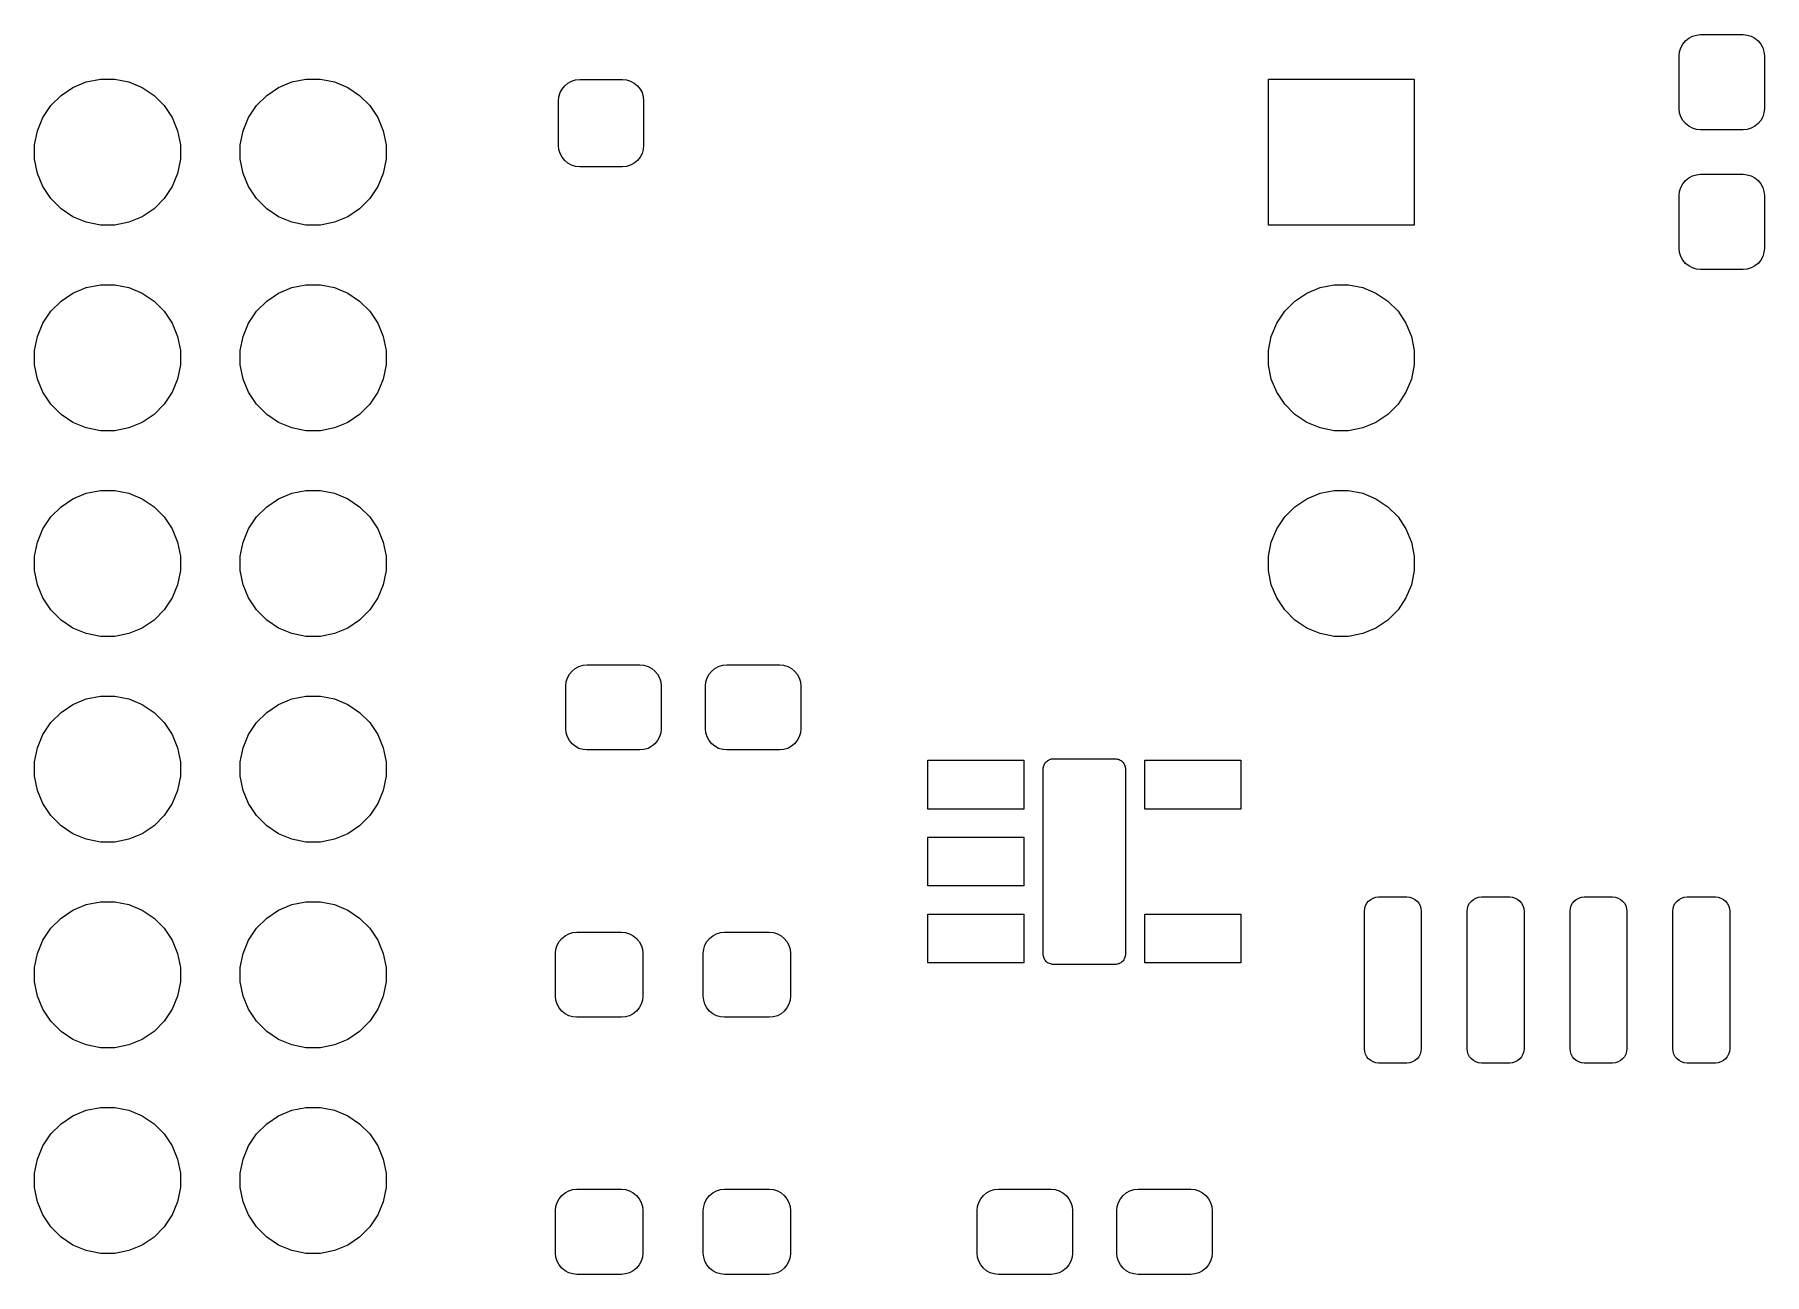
# Model space of a CAD drawing. Extents: x 128.6 to 171.8, y -151.5 to -77.1.
# Drawn here: x 128.64 to 150, y -129.43 to -114.12 of the extents above; entities that cross this region are included whole.
import ezdxf

# ---------------------------------------------------------------- set-up
doc = ezdxf.new("R2010")
doc.units = 0
doc.layers.add('BLACK', color=7, linetype='CONTINUOUS')

msp = doc.modelspace()

# ---------------------------------------------------------------- linework, layer by layer
at = {"layer": 'BLACK', "linetype": 'CONTINUOUS'}
for p, q in [((148.958, -114.331), (148.973, -114.281)), ((148.973, -114.281), (148.998, -114.236)), ((148.998, -114.236), (149.03, -114.196)), ((149.03, -114.196), (149.07, -114.164)), ((149.07, -114.164), (149.115, -114.139)), ((149.115, -114.139), (149.165, -114.124)), ((149.165, -114.124), (149.216, -114.119)), ((149.216, -114.119), (149.742, -114.119)), ((149.742, -114.119), (149.793, -114.124)), ((149.793, -114.124), (149.843, -114.139)), ((149.843, -114.139), (149.888, -114.164)), ((149.888, -114.164), (149.928, -114.196)), ((149.928, -114.196), (149.96, -114.236)), ((149.96, -114.236), (149.985, -114.281)), ((149.985, -114.281), (150, -114.331)), ((148.953, -114.382), (148.958, -114.331)), ((148.953, -115.033), (148.953, -114.382)), ((150, -114.331), (150.005, -114.382)), ((150.005, -114.382), (150.005, -115.033)), ((129.113, -114.772), (129.277, -114.704)), ((129.277, -114.704), (129.451, -114.669)), ((129.451, -114.669), (129.629, -114.669)), ((129.629, -114.669), (129.803, -114.704)), ((129.803, -114.704), (129.967, -114.772)), ((131.653, -114.772), (131.817, -114.704)), ((131.817, -114.704), (131.991, -114.669)), ((131.991, -114.669), (132.169, -114.669)), ((132.169, -114.669), (132.343, -114.704)), ((132.343, -114.704), (132.507, -114.772)), ((135.187, -114.751), (135.227, -114.719)), ((135.227, -114.719), (135.272, -114.694)), ((135.272, -114.694), (135.322, -114.679)), ((135.322, -114.679), (135.373, -114.674)), ((135.373, -114.674), (135.899, -114.674)), ((135.899, -114.674), (135.95, -114.679)), ((135.95, -114.679), (136, -114.694)), ((136, -114.694), (136.045, -114.719)), ((136.045, -114.719), (136.085, -114.751)), ((143.879, -116.471), (143.879, -114.669)), ((143.879, -114.669), (145.681, -114.669)), ((145.681, -114.669), (145.681, -116.471)), ((128.84, -114.996), (128.966, -114.87)), ((128.966, -114.87), (129.113, -114.772)), ((129.967, -114.772), (130.114, -114.87)), ((130.114, -114.87), (130.24, -114.996)), ((131.38, -114.996), (131.506, -114.87)), ((131.506, -114.87), (131.653, -114.772)), ((132.507, -114.772), (132.654, -114.87)), ((132.654, -114.87), (132.78, -114.996)), ((135.11, -114.937), (135.115, -114.886)), ((135.11, -115.488), (135.11, -114.937)), ((135.115, -114.886), (135.13, -114.836)), ((135.13, -114.836), (135.155, -114.791)), ((135.155, -114.791), (135.187, -114.751)), ((136.085, -114.751), (136.117, -114.791)), ((136.117, -114.791), (136.142, -114.836)), ((136.142, -114.836), (136.157, -114.886)), ((136.157, -114.886), (136.162, -114.937)), ((136.162, -114.937), (136.162, -115.488)), ((128.674, -115.307), (128.742, -115.143)), ((128.742, -115.143), (128.84, -114.996)), ((130.24, -114.996), (130.338, -115.143)), ((130.338, -115.143), (130.406, -115.307)), ((131.214, -115.307), (131.282, -115.143)), ((131.282, -115.143), (131.38, -114.996)), ((132.78, -114.996), (132.878, -115.143)), ((132.878, -115.143), (132.946, -115.307)), ((148.958, -115.084), (148.953, -115.033)), ((148.973, -115.134), (148.958, -115.084)), ((148.998, -115.179), (148.973, -115.134)), ((149.985, -115.134), (149.96, -115.179)), ((150, -115.084), (149.985, -115.134)), ((150.005, -115.033), (150, -115.084)), ((128.639, -115.481), (128.674, -115.307)), ((130.406, -115.307), (130.441, -115.481)), ((131.179, -115.481), (131.214, -115.307)), ((132.946, -115.307), (132.981, -115.481)), ((149.03, -115.219), (148.998, -115.179)), ((149.07, -115.251), (149.03, -115.219)), ((149.115, -115.276), (149.07, -115.251)), ((149.165, -115.291), (149.115, -115.276)), ((149.216, -115.296), (149.165, -115.291)), ((149.742, -115.296), (149.216, -115.296)), ((149.793, -115.291), (149.742, -115.296)), ((149.843, -115.276), (149.793, -115.291)), ((149.888, -115.251), (149.843, -115.276)), ((149.928, -115.219), (149.888, -115.251)), ((149.96, -115.179), (149.928, -115.219)), ((128.639, -115.659), (128.639, -115.481)), ((130.441, -115.481), (130.441, -115.659)), ((131.179, -115.659), (131.179, -115.481)), ((132.981, -115.481), (132.981, -115.659)), ((135.115, -115.539), (135.11, -115.488)), ((135.13, -115.589), (135.115, -115.539)), ((135.155, -115.634), (135.13, -115.589)), ((136.142, -115.589), (136.117, -115.634)), ((136.157, -115.539), (136.142, -115.589)), ((136.162, -115.488), (136.157, -115.539)), ((128.674, -115.833), (128.639, -115.659)), ((130.441, -115.659), (130.406, -115.833)), ((131.214, -115.833), (131.179, -115.659)), ((132.981, -115.659), (132.946, -115.833)), ((135.187, -115.674), (135.155, -115.634)), ((135.227, -115.706), (135.187, -115.674)), ((135.272, -115.731), (135.227, -115.706)), ((135.322, -115.746), (135.272, -115.731)), ((135.373, -115.751), (135.322, -115.746)), ((135.899, -115.751), (135.373, -115.751)), ((135.95, -115.746), (135.899, -115.751)), ((136, -115.731), (135.95, -115.746)), ((136.045, -115.706), (136, -115.731)), ((136.085, -115.674), (136.045, -115.706)), ((136.117, -115.634), (136.085, -115.674)), ((128.742, -115.997), (128.674, -115.833)), ((128.84, -116.144), (128.742, -115.997)), ((130.338, -115.997), (130.24, -116.144)), ((130.406, -115.833), (130.338, -115.997)), ((131.282, -115.997), (131.214, -115.833)), ((131.38, -116.144), (131.282, -115.997)), ((132.878, -115.997), (132.78, -116.144)), ((132.946, -115.833), (132.878, -115.997)), ((148.958, -116.056), (148.973, -116.006)), ((148.973, -116.006), (148.998, -115.961)), ((148.998, -115.961), (149.03, -115.921)), ((149.03, -115.921), (149.07, -115.889)), ((149.07, -115.889), (149.115, -115.864)), ((149.115, -115.864), (149.165, -115.849)), ((149.165, -115.849), (149.216, -115.844)), ((149.216, -115.844), (149.742, -115.844)), ((149.742, -115.844), (149.793, -115.849)), ((149.793, -115.849), (149.843, -115.864)), ((149.843, -115.864), (149.888, -115.889)), ((149.888, -115.889), (149.928, -115.921)), ((149.928, -115.921), (149.96, -115.961)), ((149.96, -115.961), (149.985, -116.006)), ((149.985, -116.006), (150, -116.056)), ((128.966, -116.27), (128.84, -116.144)), ((130.24, -116.144), (130.114, -116.27)), ((131.506, -116.27), (131.38, -116.144)), ((132.78, -116.144), (132.654, -116.27)), ((148.953, -116.107), (148.958, -116.056)), ((148.953, -116.758), (148.953, -116.107)), ((150, -116.056), (150.005, -116.107)), ((150.005, -116.107), (150.005, -116.758)), ((129.113, -116.368), (128.966, -116.27)), ((129.277, -116.436), (129.113, -116.368)), ((129.451, -116.471), (129.277, -116.436)), ((129.803, -116.436), (129.629, -116.471)), ((129.967, -116.368), (129.803, -116.436)), ((130.114, -116.27), (129.967, -116.368)), ((131.653, -116.368), (131.506, -116.27)), ((131.817, -116.436), (131.653, -116.368)), ((131.991, -116.471), (131.817, -116.436)), ((132.343, -116.436), (132.169, -116.471)), ((132.507, -116.368), (132.343, -116.436)), ((132.654, -116.27), (132.507, -116.368)), ((129.629, -116.471), (129.451, -116.471)), ((132.169, -116.471), (131.991, -116.471)), ((145.681, -116.471), (143.879, -116.471)), ((148.958, -116.809), (148.953, -116.758)), ((148.973, -116.859), (148.958, -116.809)), ((148.998, -116.904), (148.973, -116.859)), ((149.985, -116.859), (149.96, -116.904)), ((150, -116.809), (149.985, -116.859)), ((150.005, -116.758), (150, -116.809)), ((149.03, -116.944), (148.998, -116.904)), ((149.07, -116.976), (149.03, -116.944)), ((149.115, -117.001), (149.07, -116.976)), ((149.165, -117.016), (149.115, -117.001)), ((149.216, -117.021), (149.165, -117.016)), ((149.742, -117.021), (149.216, -117.021)), ((149.793, -117.016), (149.742, -117.021)), ((149.843, -117.001), (149.793, -117.016)), ((149.888, -116.976), (149.843, -117.001)), ((149.928, -116.944), (149.888, -116.976)), ((149.96, -116.904), (149.928, -116.944)), ((129.113, -117.312), (129.277, -117.244)), ((129.277, -117.244), (129.451, -117.209)), ((129.451, -117.209), (129.629, -117.209)), ((129.629, -117.209), (129.803, -117.244)), ((129.803, -117.244), (129.967, -117.312)), ((131.653, -117.312), (131.817, -117.244)), ((131.817, -117.244), (131.991, -117.209)), ((131.991, -117.209), (132.169, -117.209)), ((132.169, -117.209), (132.343, -117.244)), ((132.343, -117.244), (132.507, -117.312)), ((144.353, -117.312), (144.517, -117.244)), ((144.517, -117.244), (144.691, -117.209)), ((144.691, -117.209), (144.869, -117.209)), ((144.869, -117.209), (145.043, -117.244)), ((145.043, -117.244), (145.207, -117.312)), ((128.84, -117.536), (128.966, -117.41)), ((128.966, -117.41), (129.113, -117.312)), ((129.967, -117.312), (130.114, -117.41)), ((130.114, -117.41), (130.24, -117.536)), ((131.38, -117.536), (131.506, -117.41)), ((131.506, -117.41), (131.653, -117.312)), ((132.507, -117.312), (132.654, -117.41)), ((132.654, -117.41), (132.78, -117.536)), ((144.08, -117.536), (144.206, -117.41)), ((144.206, -117.41), (144.353, -117.312)), ((145.207, -117.312), (145.354, -117.41)), ((145.354, -117.41), (145.48, -117.536)), ((128.674, -117.847), (128.742, -117.683)), ((128.742, -117.683), (128.84, -117.536)), ((130.24, -117.536), (130.338, -117.683)), ((130.338, -117.683), (130.406, -117.847)), ((131.214, -117.847), (131.282, -117.683)), ((131.282, -117.683), (131.38, -117.536)), ((132.78, -117.536), (132.878, -117.683)), ((132.878, -117.683), (132.946, -117.847)), ((143.914, -117.847), (143.982, -117.683)), ((143.982, -117.683), (144.08, -117.536)), ((145.48, -117.536), (145.578, -117.683)), ((145.578, -117.683), (145.646, -117.847)), ((128.639, -118.021), (128.674, -117.847)), ((130.406, -117.847), (130.441, -118.021)), ((131.179, -118.021), (131.214, -117.847)), ((132.946, -117.847), (132.981, -118.021)), ((143.879, -118.021), (143.914, -117.847)), ((145.646, -117.847), (145.681, -118.021)), ((128.639, -118.199), (128.639, -118.021)), ((130.441, -118.021), (130.441, -118.199)), ((131.179, -118.199), (131.179, -118.021)), ((132.981, -118.021), (132.981, -118.199)), ((143.879, -118.199), (143.879, -118.021)), ((145.681, -118.021), (145.681, -118.199)), ((128.674, -118.373), (128.639, -118.199)), ((130.441, -118.199), (130.406, -118.373)), ((131.214, -118.373), (131.179, -118.199)), ((132.981, -118.199), (132.946, -118.373)), ((143.914, -118.373), (143.879, -118.199)), ((145.681, -118.199), (145.646, -118.373)), ((128.742, -118.537), (128.674, -118.373)), ((128.84, -118.684), (128.742, -118.537)), ((130.338, -118.537), (130.24, -118.684)), ((130.406, -118.373), (130.338, -118.537)), ((131.282, -118.537), (131.214, -118.373)), ((131.38, -118.684), (131.282, -118.537)), ((132.878, -118.537), (132.78, -118.684)), ((132.946, -118.373), (132.878, -118.537)), ((143.982, -118.537), (143.914, -118.373)), ((144.08, -118.684), (143.982, -118.537)), ((145.578, -118.537), (145.48, -118.684)), ((145.646, -118.373), (145.578, -118.537)), ((128.966, -118.81), (128.84, -118.684)), ((130.24, -118.684), (130.114, -118.81)), ((131.506, -118.81), (131.38, -118.684)), ((132.78, -118.684), (132.654, -118.81)), ((144.206, -118.81), (144.08, -118.684)), ((145.48, -118.684), (145.354, -118.81)), ((129.113, -118.908), (128.966, -118.81)), ((129.277, -118.976), (129.113, -118.908)), ((129.451, -119.011), (129.277, -118.976)), ((129.803, -118.976), (129.629, -119.011)), ((129.967, -118.908), (129.803, -118.976)), ((130.114, -118.81), (129.967, -118.908)), ((131.653, -118.908), (131.506, -118.81)), ((131.817, -118.976), (131.653, -118.908)), ((131.991, -119.011), (131.817, -118.976)), ((132.343, -118.976), (132.169, -119.011)), ((132.507, -118.908), (132.343, -118.976)), ((132.654, -118.81), (132.507, -118.908)), ((144.353, -118.908), (144.206, -118.81)), ((144.517, -118.976), (144.353, -118.908)), ((144.691, -119.011), (144.517, -118.976)), ((145.043, -118.976), (144.869, -119.011)), ((145.207, -118.908), (145.043, -118.976)), ((145.354, -118.81), (145.207, -118.908)), ((129.629, -119.011), (129.451, -119.011)), ((132.169, -119.011), (131.991, -119.011)), ((144.869, -119.011), (144.691, -119.011)), ((128.966, -119.95), (129.113, -119.852)), ((129.113, -119.852), (129.277, -119.784)), ((129.277, -119.784), (129.451, -119.749)), ((129.451, -119.749), (129.629, -119.749)), ((129.629, -119.749), (129.803, -119.784)), ((129.803, -119.784), (129.967, -119.852)), ((129.967, -119.852), (130.114, -119.95)), ((131.506, -119.95), (131.653, -119.852)), ((131.653, -119.852), (131.817, -119.784)), ((131.817, -119.784), (131.991, -119.749)), ((131.991, -119.749), (132.169, -119.749)), ((132.169, -119.749), (132.343, -119.784)), ((132.343, -119.784), (132.507, -119.852)), ((132.507, -119.852), (132.654, -119.95)), ((144.206, -119.95), (144.353, -119.852)), ((144.353, -119.852), (144.517, -119.784)), ((144.517, -119.784), (144.691, -119.749)), ((144.691, -119.749), (144.869, -119.749)), ((144.869, -119.749), (145.043, -119.784)), ((145.043, -119.784), (145.207, -119.852)), ((145.207, -119.852), (145.354, -119.95)), ((128.742, -120.223), (128.84, -120.076)), ((128.84, -120.076), (128.966, -119.95)), ((130.114, -119.95), (130.24, -120.076)), ((130.24, -120.076), (130.338, -120.223)), ((131.282, -120.223), (131.38, -120.076)), ((131.38, -120.076), (131.506, -119.95)), ((132.654, -119.95), (132.78, -120.076)), ((132.78, -120.076), (132.878, -120.223)), ((143.982, -120.223), (144.08, -120.076)), ((144.08, -120.076), (144.206, -119.95)), ((145.354, -119.95), (145.48, -120.076)), ((145.48, -120.076), (145.578, -120.223)), ((128.674, -120.387), (128.742, -120.223)), ((130.338, -120.223), (130.406, -120.387)), ((131.214, -120.387), (131.282, -120.223)), ((132.878, -120.223), (132.946, -120.387)), ((143.914, -120.387), (143.982, -120.223)), ((145.578, -120.223), (145.646, -120.387)), ((128.639, -120.561), (128.674, -120.387)), ((130.406, -120.387), (130.441, -120.561)), ((131.179, -120.561), (131.214, -120.387)), ((132.946, -120.387), (132.981, -120.561)), ((143.879, -120.561), (143.914, -120.387)), ((145.646, -120.387), (145.681, -120.561)), ((128.639, -120.739), (128.639, -120.561)), ((130.441, -120.561), (130.441, -120.739)), ((131.179, -120.739), (131.179, -120.561)), ((132.981, -120.561), (132.981, -120.739)), ((143.879, -120.739), (143.879, -120.561)), ((145.681, -120.561), (145.681, -120.739)), ((128.674, -120.913), (128.639, -120.739)), ((128.742, -121.077), (128.674, -120.913)), ((130.406, -120.913), (130.338, -121.077)), ((130.441, -120.739), (130.406, -120.913)), ((131.214, -120.913), (131.179, -120.739)), ((131.282, -121.077), (131.214, -120.913)), ((132.946, -120.913), (132.878, -121.077)), ((132.981, -120.739), (132.946, -120.913)), ((143.914, -120.913), (143.879, -120.739)), ((143.982, -121.077), (143.914, -120.913)), ((145.646, -120.913), (145.578, -121.077)), ((145.681, -120.739), (145.646, -120.913)), ((128.84, -121.224), (128.742, -121.077)), ((130.338, -121.077), (130.24, -121.224)), ((131.38, -121.224), (131.282, -121.077)), ((132.878, -121.077), (132.78, -121.224)), ((144.08, -121.224), (143.982, -121.077)), ((145.578, -121.077), (145.48, -121.224)), ((128.966, -121.35), (128.84, -121.224)), ((129.113, -121.448), (128.966, -121.35)), ((130.114, -121.35), (129.967, -121.448)), ((130.24, -121.224), (130.114, -121.35)), ((131.506, -121.35), (131.38, -121.224)), ((131.653, -121.448), (131.506, -121.35)), ((132.654, -121.35), (132.507, -121.448)), ((132.78, -121.224), (132.654, -121.35)), ((144.206, -121.35), (144.08, -121.224)), ((144.353, -121.448), (144.206, -121.35)), ((145.354, -121.35), (145.207, -121.448)), ((145.48, -121.224), (145.354, -121.35)), ((129.277, -121.516), (129.113, -121.448)), ((129.451, -121.551), (129.277, -121.516)), ((129.629, -121.551), (129.451, -121.551)), ((129.803, -121.516), (129.629, -121.551)), ((129.967, -121.448), (129.803, -121.516)), ((131.817, -121.516), (131.653, -121.448)), ((131.991, -121.551), (131.817, -121.516)), ((132.169, -121.551), (131.991, -121.551)), ((132.343, -121.516), (132.169, -121.551)), ((132.507, -121.448), (132.343, -121.516)), ((144.517, -121.516), (144.353, -121.448)), ((144.691, -121.551), (144.517, -121.516)), ((144.869, -121.551), (144.691, -121.551)), ((145.043, -121.516), (144.869, -121.551)), ((145.207, -121.448), (145.043, -121.516)), ((135.246, -122.019), (135.278, -121.979)), ((135.278, -121.979), (135.318, -121.947)), ((135.318, -121.947), (135.363, -121.922)), ((135.363, -121.922), (135.413, -121.907)), ((135.413, -121.907), (135.464, -121.902)), ((135.464, -121.902), (136.115, -121.902)), ((136.115, -121.902), (136.166, -121.907)), ((136.166, -121.907), (136.216, -121.922)), ((136.216, -121.922), (136.261, -121.947)), ((136.261, -121.947), (136.301, -121.979)), ((136.301, -121.979), (136.333, -122.019)), ((136.971, -122.019), (137.003, -121.979)), ((137.003, -121.979), (137.043, -121.947)), ((137.043, -121.947), (137.088, -121.922)), ((137.088, -121.922), (137.138, -121.907)), ((137.138, -121.907), (137.189, -121.902)), ((137.189, -121.902), (137.84, -121.902)), ((137.84, -121.902), (137.891, -121.907)), ((137.891, -121.907), (137.941, -121.922)), ((137.941, -121.922), (137.986, -121.947)), ((137.986, -121.947), (138.026, -121.979)), ((138.026, -121.979), (138.058, -122.019)), ((135.201, -122.165), (135.206, -122.114)), ((135.201, -122.691), (135.201, -122.165)), ((135.206, -122.114), (135.221, -122.064)), ((135.221, -122.064), (135.246, -122.019)), ((136.333, -122.019), (136.358, -122.064)), ((136.358, -122.064), (136.373, -122.114)), ((136.373, -122.114), (136.378, -122.165)), ((136.378, -122.165), (136.378, -122.691)), ((136.926, -122.165), (136.931, -122.114)), ((136.926, -122.691), (136.926, -122.165)), ((136.931, -122.114), (136.946, -122.064)), ((136.946, -122.064), (136.971, -122.019)), ((138.058, -122.019), (138.083, -122.064)), ((138.083, -122.064), (138.098, -122.114)), ((138.098, -122.114), (138.103, -122.165)), ((138.103, -122.165), (138.103, -122.691)), ((128.966, -122.49), (129.113, -122.392)), ((129.113, -122.392), (129.277, -122.324)), ((129.277, -122.324), (129.451, -122.289)), ((129.451, -122.289), (129.629, -122.289)), ((129.629, -122.289), (129.803, -122.324)), ((129.803, -122.324), (129.967, -122.392)), ((129.967, -122.392), (130.114, -122.49)), ((131.506, -122.49), (131.653, -122.392)), ((131.653, -122.392), (131.817, -122.324)), ((131.817, -122.324), (131.991, -122.289)), ((131.991, -122.289), (132.169, -122.289)), ((132.169, -122.289), (132.343, -122.324)), ((132.343, -122.324), (132.507, -122.392)), ((132.507, -122.392), (132.654, -122.49)), ((128.742, -122.763), (128.84, -122.616)), ((128.84, -122.616), (128.966, -122.49)), ((130.114, -122.49), (130.24, -122.616)), ((130.24, -122.616), (130.338, -122.763)), ((131.282, -122.763), (131.38, -122.616)), ((131.38, -122.616), (131.506, -122.49)), ((132.654, -122.49), (132.78, -122.616)), ((132.78, -122.616), (132.878, -122.763)), ((128.674, -122.927), (128.742, -122.763)), ((130.338, -122.763), (130.406, -122.927)), ((131.214, -122.927), (131.282, -122.763)), ((132.878, -122.763), (132.946, -122.927)), ((135.206, -122.742), (135.201, -122.691)), ((135.221, -122.792), (135.206, -122.742)), ((135.246, -122.837), (135.221, -122.792)), ((135.278, -122.877), (135.246, -122.837)), ((136.333, -122.837), (136.301, -122.877)), ((136.358, -122.792), (136.333, -122.837)), ((136.373, -122.742), (136.358, -122.792)), ((136.378, -122.691), (136.373, -122.742)), ((136.931, -122.742), (136.926, -122.691)), ((136.946, -122.792), (136.931, -122.742)), ((136.971, -122.837), (136.946, -122.792)), ((137.003, -122.877), (136.971, -122.837)), ((138.058, -122.837), (138.026, -122.877)), ((138.083, -122.792), (138.058, -122.837)), ((138.098, -122.742), (138.083, -122.792)), ((138.103, -122.691), (138.098, -122.742)), ((128.639, -123.101), (128.674, -122.927)), ((130.406, -122.927), (130.441, -123.101)), ((131.179, -123.101), (131.214, -122.927)), ((132.946, -122.927), (132.981, -123.101)), ((135.318, -122.909), (135.278, -122.877)), ((135.363, -122.934), (135.318, -122.909)), ((135.413, -122.949), (135.363, -122.934)), ((135.464, -122.954), (135.413, -122.949)), ((136.115, -122.954), (135.464, -122.954)), ((136.166, -122.949), (136.115, -122.954)), ((136.216, -122.934), (136.166, -122.949)), ((136.261, -122.909), (136.216, -122.934)), ((136.301, -122.877), (136.261, -122.909)), ((137.043, -122.909), (137.003, -122.877)), ((137.088, -122.934), (137.043, -122.909)), ((137.138, -122.949), (137.088, -122.934)), ((137.189, -122.954), (137.138, -122.949)), ((137.84, -122.954), (137.189, -122.954)), ((137.891, -122.949), (137.84, -122.954)), ((137.941, -122.934), (137.891, -122.949)), ((137.986, -122.909), (137.941, -122.934)), ((138.026, -122.877), (137.986, -122.909)), ((141.188, -123.069), (141.199, -123.065)), ((141.199, -123.065), (141.2, -123.065)), ((141.2, -123.065), (141.212, -123.064)), ((141.2, -123.065), (141.2, -123.065)), ((141.212, -123.064), (141.224, -123.063)), ((141.224, -123.063), (141.986, -123.063)), ((141.986, -123.063), (141.987, -123.063)), ((141.987, -123.063), (141.987, -123.063)), ((141.987, -123.063), (141.987, -123.063)), ((141.987, -123.063), (141.988, -123.063)), ((141.988, -123.063), (142, -123.064)), ((142, -123.064), (142.012, -123.066)), ((142.012, -123.066), (142.012, -123.066)), ((142.012, -123.066), (142.012, -123.066)), ((142.012, -123.066), (142.024, -123.069)), ((128.639, -123.279), (128.639, -123.101)), ((128.674, -123.453), (128.639, -123.279)), ((130.441, -123.279), (130.406, -123.453)), ((130.441, -123.101), (130.441, -123.279)), ((131.179, -123.279), (131.179, -123.101)), ((131.214, -123.453), (131.179, -123.279)), ((132.981, -123.279), (132.946, -123.453)), ((132.981, -123.101), (132.981, -123.279)), ((139.674, -123.684), (139.674, -123.082)), ((139.674, -123.082), (140.856, -123.082)), ((140.856, -123.082), (140.856, -123.684)), ((141.097, -123.188), (141.098, -123.176)), ((141.097, -123.189), (141.097, -123.188)), ((141.097, -123.19), (141.097, -123.189)), ((141.097, -123.189), (141.097, -123.189)), ((141.097, -123.189), (141.097, -123.189)), ((141.097, -125.476), (141.097, -123.19)), ((141.098, -123.176), (141.1, -123.164)), ((141.1, -123.164), (141.103, -123.152)), ((141.1, -123.164), (141.1, -123.164)), ((141.1, -123.164), (141.1, -123.164)), ((141.103, -123.152), (141.107, -123.141)), ((141.107, -123.14), (141.113, -123.13)), ((141.107, -123.141), (141.107, -123.14)), ((141.107, -123.14), (141.107, -123.14)), ((141.113, -123.13), (141.119, -123.119)), ((141.119, -123.118), (141.127, -123.109)), ((141.119, -123.119), (141.119, -123.118)), ((141.119, -123.119), (141.119, -123.119)), ((141.127, -123.109), (141.135, -123.1)), ((141.135, -123.099), (141.144, -123.092)), ((141.135, -123.1), (141.135, -123.099)), ((141.135, -123.1), (141.135, -123.1)), ((141.144, -123.092), (141.154, -123.084)), ((141.154, -123.084), (141.165, -123.078)), ((141.154, -123.084), (141.154, -123.084)), ((141.154, -123.084), (141.154, -123.084)), ((141.165, -123.078), (141.176, -123.073)), ((141.176, -123.072), (141.188, -123.069)), ((141.176, -123.073), (141.176, -123.072)), ((141.176, -123.072), (141.176, -123.072)), ((142.024, -123.069), (142.035, -123.073)), ((142.035, -123.073), (142.036, -123.073)), ((142.036, -123.073), (142.036, -123.073)), ((142.036, -123.073), (142.046, -123.079)), ((142.046, -123.079), (142.057, -123.085)), ((142.057, -123.085), (142.057, -123.085)), ((142.057, -123.085), (142.058, -123.085)), ((142.058, -123.085), (142.067, -123.093)), ((142.067, -123.093), (142.076, -123.101)), ((142.076, -123.101), (142.076, -123.101)), ((142.076, -123.101), (142.077, -123.101)), ((142.077, -123.101), (142.084, -123.11)), ((142.084, -123.11), (142.092, -123.12)), ((142.092, -123.12), (142.092, -123.12)), ((142.092, -123.12), (142.092, -123.12)), ((142.092, -123.12), (142.098, -123.131)), ((142.098, -123.131), (142.103, -123.142)), ((142.103, -123.142), (142.104, -123.142)), ((142.104, -123.142), (142.104, -123.142)), ((142.104, -123.142), (142.107, -123.154)), ((142.107, -123.154), (142.111, -123.165)), ((142.111, -123.165), (142.111, -123.166)), ((142.111, -123.166), (142.111, -123.166)), ((142.111, -123.166), (142.112, -123.178)), ((142.112, -123.178), (142.113, -123.19)), ((142.113, -123.19), (142.113, -125.476)), ((142.354, -123.684), (142.354, -123.082)), ((142.354, -123.082), (143.536, -123.082)), ((143.536, -123.082), (143.536, -123.684)), ((128.742, -123.617), (128.674, -123.453)), ((130.406, -123.453), (130.338, -123.617)), ((131.282, -123.617), (131.214, -123.453)), ((132.946, -123.453), (132.878, -123.617)), ((128.84, -123.764), (128.742, -123.617)), ((130.338, -123.617), (130.24, -123.764)), ((131.38, -123.764), (131.282, -123.617)), ((132.878, -123.617), (132.78, -123.764)), ((140.856, -123.684), (139.674, -123.684)), ((143.536, -123.684), (142.354, -123.684)), ((128.966, -123.89), (128.84, -123.764)), ((129.113, -123.988), (128.966, -123.89)), ((130.114, -123.89), (129.967, -123.988)), ((130.24, -123.764), (130.114, -123.89)), ((131.506, -123.89), (131.38, -123.764)), ((131.653, -123.988), (131.506, -123.89)), ((132.654, -123.89), (132.507, -123.988)), ((132.78, -123.764), (132.654, -123.89)), ((129.277, -124.056), (129.113, -123.988)), ((129.451, -124.091), (129.277, -124.056)), ((129.629, -124.091), (129.451, -124.091)), ((129.803, -124.056), (129.629, -124.091)), ((129.967, -123.988), (129.803, -124.056)), ((131.817, -124.056), (131.653, -123.988)), ((131.991, -124.091), (131.817, -124.056)), ((132.169, -124.091), (131.991, -124.091)), ((132.343, -124.056), (132.169, -124.091)), ((132.507, -123.988), (132.343, -124.056)), ((139.674, -124.634), (139.674, -124.032)), ((139.674, -124.032), (140.856, -124.032)), ((140.856, -124.032), (140.856, -124.634)), ((140.856, -124.634), (139.674, -124.634)), ((145.172, -124.783), (145.205, -124.773)), ((145.205, -124.773), (145.24, -124.769)), ((145.24, -124.769), (145.59, -124.769)), ((145.59, -124.769), (145.625, -124.773)), ((145.625, -124.773), (145.658, -124.783)), ((146.442, -124.783), (146.475, -124.773)), ((146.475, -124.773), (146.51, -124.769)), ((146.51, -124.769), (146.86, -124.769)), ((146.86, -124.769), (146.895, -124.773)), ((146.895, -124.773), (146.928, -124.783)), ((147.712, -124.783), (147.745, -124.773)), ((147.745, -124.773), (147.78, -124.769)), ((147.78, -124.769), (148.13, -124.769)), ((148.13, -124.769), (148.165, -124.773)), ((148.165, -124.773), (148.198, -124.783)), ((148.982, -124.783), (149.015, -124.773)), ((149.015, -124.773), (149.05, -124.769)), ((149.05, -124.769), (149.4, -124.769)), ((149.4, -124.769), (149.435, -124.773)), ((149.435, -124.773), (149.468, -124.783)), ((128.966, -125.03), (129.113, -124.932)), ((129.113, -124.932), (129.277, -124.864)), ((129.277, -124.864), (129.451, -124.829)), ((129.451, -124.829), (129.629, -124.829)), ((129.629, -124.829), (129.803, -124.864)), ((129.803, -124.864), (129.967, -124.932)), ((129.967, -124.932), (130.114, -125.03)), ((131.506, -125.03), (131.653, -124.932)), ((131.653, -124.932), (131.817, -124.864)), ((131.817, -124.864), (131.991, -124.829)), ((131.991, -124.829), (132.169, -124.829)), ((132.169, -124.829), (132.343, -124.864)), ((132.343, -124.864), (132.507, -124.932)), ((132.507, -124.932), (132.654, -125.03)), ((139.674, -125.584), (139.674, -124.982)), ((139.674, -124.982), (140.856, -124.982)), ((140.856, -124.982), (140.856, -125.584)), ((142.354, -125.584), (142.354, -124.982)), ((142.354, -124.982), (143.536, -124.982)), ((143.536, -124.982), (143.536, -125.584)), ((145.064, -124.945), (145.068, -124.91)), ((145.064, -126.645), (145.064, -124.945)), ((145.068, -124.91), (145.078, -124.877)), ((145.078, -124.877), (145.094, -124.847)), ((145.094, -124.847), (145.116, -124.821)), ((145.116, -124.821), (145.142, -124.799)), ((145.142, -124.799), (145.172, -124.783)), ((145.658, -124.783), (145.688, -124.799)), ((145.688, -124.799), (145.714, -124.821)), ((145.714, -124.821), (145.736, -124.847)), ((145.736, -124.847), (145.752, -124.877)), ((145.752, -124.877), (145.762, -124.91)), ((145.762, -124.91), (145.766, -124.945)), ((145.766, -124.945), (145.766, -126.645)), ((146.334, -124.945), (146.338, -124.91)), ((146.334, -126.645), (146.334, -124.945)), ((146.338, -124.91), (146.348, -124.877)), ((146.348, -124.877), (146.364, -124.847)), ((146.364, -124.847), (146.386, -124.821)), ((146.386, -124.821), (146.412, -124.799)), ((146.412, -124.799), (146.442, -124.783)), ((146.928, -124.783), (146.958, -124.799)), ((146.958, -124.799), (146.984, -124.821)), ((146.984, -124.821), (147.006, -124.847)), ((147.006, -124.847), (147.022, -124.877)), ((147.022, -124.877), (147.032, -124.91)), ((147.032, -124.91), (147.036, -124.945)), ((147.036, -124.945), (147.036, -126.645)), ((147.604, -124.945), (147.608, -124.91)), ((147.604, -126.645), (147.604, -124.945)), ((147.608, -124.91), (147.618, -124.877)), ((147.618, -124.877), (147.634, -124.847)), ((147.634, -124.847), (147.656, -124.821)), ((147.656, -124.821), (147.682, -124.799)), ((147.682, -124.799), (147.712, -124.783)), ((148.198, -124.783), (148.228, -124.799)), ((148.228, -124.799), (148.254, -124.821)), ((148.254, -124.821), (148.276, -124.847)), ((148.276, -124.847), (148.292, -124.877)), ((148.292, -124.877), (148.302, -124.91)), ((148.302, -124.91), (148.306, -124.945)), ((148.306, -124.945), (148.306, -126.645)), ((148.874, -124.945), (148.878, -124.91)), ((148.874, -126.645), (148.874, -124.945)), ((148.878, -124.91), (148.888, -124.877)), ((148.888, -124.877), (148.904, -124.847)), ((148.904, -124.847), (148.926, -124.821)), ((148.926, -124.821), (148.952, -124.799)), ((148.952, -124.799), (148.982, -124.783)), ((149.468, -124.783), (149.498, -124.799)), ((149.498, -124.799), (149.524, -124.821)), ((149.524, -124.821), (149.546, -124.847)), ((149.546, -124.847), (149.562, -124.877)), ((149.562, -124.877), (149.572, -124.91)), ((149.572, -124.91), (149.576, -124.945)), ((149.576, -124.945), (149.576, -126.645)), ((128.742, -125.303), (128.84, -125.156)), ((128.84, -125.156), (128.966, -125.03)), ((130.114, -125.03), (130.24, -125.156)), ((130.24, -125.156), (130.338, -125.303)), ((131.282, -125.303), (131.38, -125.156)), ((131.38, -125.156), (131.506, -125.03)), ((132.654, -125.03), (132.78, -125.156)), ((132.78, -125.156), (132.878, -125.303)), ((135.286, -125.209), (135.337, -125.204)), ((135.337, -125.204), (135.888, -125.204)), ((135.888, -125.204), (135.939, -125.209)), ((137.111, -125.209), (137.162, -125.204)), ((137.162, -125.204), (137.713, -125.204)), ((137.713, -125.204), (137.764, -125.209)), ((128.674, -125.467), (128.742, -125.303)), ((130.338, -125.303), (130.406, -125.467)), ((131.214, -125.467), (131.282, -125.303)), ((132.878, -125.303), (132.946, -125.467)), ((135.074, -125.467), (135.079, -125.416)), ((135.079, -125.416), (135.094, -125.366)), ((135.094, -125.366), (135.119, -125.321)), ((135.119, -125.321), (135.151, -125.281)), ((135.151, -125.281), (135.191, -125.249)), ((135.191, -125.249), (135.236, -125.224)), ((135.236, -125.224), (135.286, -125.209)), ((135.939, -125.209), (135.989, -125.224)), ((135.989, -125.224), (136.034, -125.249)), ((136.034, -125.249), (136.074, -125.281)), ((136.074, -125.281), (136.106, -125.321)), ((136.106, -125.321), (136.131, -125.366)), ((136.131, -125.366), (136.146, -125.416)), ((136.146, -125.416), (136.151, -125.467)), ((136.899, -125.467), (136.904, -125.416)), ((136.904, -125.416), (136.919, -125.366)), ((136.919, -125.366), (136.944, -125.321)), ((136.944, -125.321), (136.976, -125.281)), ((136.976, -125.281), (137.016, -125.249)), ((137.016, -125.249), (137.061, -125.224)), ((137.061, -125.224), (137.111, -125.209)), ((137.764, -125.209), (137.814, -125.224)), ((137.814, -125.224), (137.859, -125.249)), ((137.859, -125.249), (137.899, -125.281)), ((137.899, -125.281), (137.931, -125.321)), ((137.931, -125.321), (137.956, -125.366)), ((137.956, -125.366), (137.971, -125.416)), ((137.971, -125.416), (137.976, -125.467)), ((128.639, -125.641), (128.674, -125.467)), ((130.406, -125.467), (130.441, -125.641)), ((131.179, -125.641), (131.214, -125.467)), ((132.946, -125.467), (132.981, -125.641)), ((135.074, -125.993), (135.074, -125.467)), ((136.151, -125.467), (136.151, -125.993)), ((136.899, -125.993), (136.899, -125.467)), ((137.976, -125.467), (137.976, -125.993)), ((140.856, -125.584), (139.674, -125.584)), ((141.098, -125.488), (141.097, -125.476)), ((141.099, -125.5), (141.098, -125.488)), ((141.099, -125.501), (141.099, -125.5)), ((141.099, -125.5), (141.099, -125.5)), ((141.103, -125.512), (141.099, -125.501)), ((141.106, -125.524), (141.103, -125.512)), ((141.107, -125.524), (141.106, -125.524)), ((141.106, -125.524), (141.106, -125.524)), ((141.112, -125.535), (141.107, -125.524)), ((141.118, -125.546), (141.112, -125.535)), ((141.126, -125.556), (141.118, -125.546)), ((141.118, -125.546), (141.118, -125.546)), ((141.118, -125.546), (141.118, -125.546)), ((141.133, -125.565), (141.126, -125.556)), ((141.134, -125.565), (141.133, -125.565)), ((141.143, -125.573), (141.134, -125.565)), ((141.134, -125.565), (141.134, -125.565)), ((141.152, -125.581), (141.143, -125.573)), ((141.153, -125.581), (141.152, -125.581)), ((141.164, -125.587), (141.153, -125.581)), ((141.153, -125.581), (141.153, -125.581)), ((141.174, -125.593), (141.164, -125.587)), ((141.175, -125.593), (141.174, -125.593)), ((141.174, -125.593), (141.174, -125.593)), ((141.186, -125.597), (141.175, -125.593)), ((141.198, -125.6), (141.186, -125.597)), ((141.21, -125.602), (141.198, -125.6)), ((141.198, -125.6), (141.198, -125.6)), ((141.198, -125.6), (141.198, -125.6)), ((141.222, -125.603), (141.21, -125.602)), ((141.223, -125.603), (141.222, -125.603)), ((141.224, -125.603), (141.223, -125.603)), ((141.223, -125.603), (141.223, -125.603)), ((141.223, -125.603), (141.223, -125.603)), ((141.986, -125.603), (141.224, -125.603)), ((141.998, -125.602), (141.986, -125.603)), ((142.01, -125.601), (141.998, -125.602)), ((142.011, -125.601), (142.01, -125.601)), ((142.01, -125.601), (142.01, -125.601)), ((142.022, -125.597), (142.011, -125.601)), ((142.034, -125.594), (142.022, -125.597)), ((142.045, -125.588), (142.034, -125.593)), ((142.034, -125.593), (142.034, -125.594)), ((142.034, -125.594), (142.034, -125.594)), ((142.056, -125.582), (142.045, -125.588)), ((142.066, -125.574), (142.056, -125.582)), ((142.056, -125.582), (142.056, -125.582)), ((142.056, -125.582), (142.056, -125.582)), ((142.075, -125.567), (142.066, -125.574)), ((142.083, -125.557), (142.075, -125.566)), ((142.075, -125.566), (142.075, -125.566)), ((142.075, -125.566), (142.075, -125.567)), ((142.091, -125.548), (142.083, -125.557)), ((142.097, -125.536), (142.091, -125.547)), ((142.091, -125.547), (142.091, -125.547)), ((142.091, -125.547), (142.091, -125.548)), ((142.103, -125.526), (142.097, -125.536)), ((142.107, -125.514), (142.103, -125.525)), ((142.103, -125.525), (142.103, -125.526)), ((142.103, -125.526), (142.103, -125.526)), ((142.11, -125.502), (142.107, -125.514)), ((142.112, -125.49), (142.11, -125.502)), ((142.11, -125.502), (142.11, -125.502)), ((142.11, -125.502), (142.11, -125.502)), ((142.113, -125.478), (142.112, -125.49)), ((142.113, -125.476), (142.113, -125.477)), ((142.113, -125.477), (142.113, -125.477)), ((142.113, -125.477), (142.113, -125.477)), ((142.113, -125.477), (142.113, -125.478)), ((143.536, -125.584), (142.354, -125.584)), ((128.639, -125.819), (128.639, -125.641)), ((128.674, -125.993), (128.639, -125.819)), ((130.441, -125.819), (130.406, -125.993)), ((130.441, -125.641), (130.441, -125.819)), ((131.179, -125.819), (131.179, -125.641)), ((131.214, -125.993), (131.179, -125.819)), ((132.981, -125.819), (132.946, -125.993)), ((132.981, -125.641), (132.981, -125.819)), ((128.742, -126.157), (128.674, -125.993)), ((130.406, -125.993), (130.338, -126.157)), ((131.282, -126.157), (131.214, -125.993)), ((132.946, -125.993), (132.878, -126.157)), ((135.079, -126.044), (135.074, -125.993)), ((135.094, -126.094), (135.079, -126.044)), ((136.146, -126.044), (136.131, -126.094)), ((136.151, -125.993), (136.146, -126.044)), ((136.904, -126.044), (136.899, -125.993)), ((136.919, -126.094), (136.904, -126.044)), ((137.971, -126.044), (137.956, -126.094)), ((137.976, -125.993), (137.971, -126.044)), ((128.84, -126.304), (128.742, -126.157)), ((130.338, -126.157), (130.24, -126.304)), ((131.38, -126.304), (131.282, -126.157)), ((132.878, -126.157), (132.78, -126.304)), ((135.119, -126.139), (135.094, -126.094)), ((135.151, -126.179), (135.119, -126.139)), ((135.191, -126.211), (135.151, -126.179)), ((135.236, -126.236), (135.191, -126.211)), ((135.286, -126.251), (135.236, -126.236)), ((135.337, -126.256), (135.286, -126.251)), ((135.888, -126.256), (135.337, -126.256)), ((135.939, -126.251), (135.888, -126.256)), ((135.989, -126.236), (135.939, -126.251)), ((136.034, -126.211), (135.989, -126.236)), ((136.074, -126.179), (136.034, -126.211)), ((136.106, -126.139), (136.074, -126.179)), ((136.131, -126.094), (136.106, -126.139)), ((136.944, -126.139), (136.919, -126.094)), ((136.976, -126.179), (136.944, -126.139)), ((137.016, -126.211), (136.976, -126.179)), ((137.061, -126.236), (137.016, -126.211)), ((137.111, -126.251), (137.061, -126.236)), ((137.162, -126.256), (137.111, -126.251)), ((137.713, -126.256), (137.162, -126.256)), ((137.764, -126.251), (137.713, -126.256)), ((137.814, -126.236), (137.764, -126.251)), ((137.859, -126.211), (137.814, -126.236)), ((137.899, -126.179), (137.859, -126.211)), ((137.931, -126.139), (137.899, -126.179)), ((137.956, -126.094), (137.931, -126.139)), ((128.966, -126.43), (128.84, -126.304)), ((129.113, -126.528), (128.966, -126.43)), ((130.114, -126.43), (129.967, -126.528)), ((130.24, -126.304), (130.114, -126.43)), ((131.506, -126.43), (131.38, -126.304)), ((131.653, -126.528), (131.506, -126.43)), ((132.654, -126.43), (132.507, -126.528)), ((132.78, -126.304), (132.654, -126.43)), ((129.277, -126.596), (129.113, -126.528)), ((129.451, -126.631), (129.277, -126.596)), ((129.629, -126.631), (129.451, -126.631)), ((129.803, -126.596), (129.629, -126.631)), ((129.967, -126.528), (129.803, -126.596)), ((131.817, -126.596), (131.653, -126.528)), ((131.991, -126.631), (131.817, -126.596)), ((132.169, -126.631), (131.991, -126.631)), ((132.343, -126.596), (132.169, -126.631)), ((132.507, -126.528), (132.343, -126.596)), ((145.068, -126.68), (145.064, -126.645)), ((145.078, -126.713), (145.068, -126.68)), ((145.762, -126.68), (145.752, -126.713)), ((145.766, -126.645), (145.762, -126.68)), ((146.338, -126.68), (146.334, -126.645)), ((146.348, -126.713), (146.338, -126.68)), ((147.032, -126.68), (147.022, -126.713)), ((147.036, -126.645), (147.032, -126.68)), ((147.608, -126.68), (147.604, -126.645)), ((147.618, -126.713), (147.608, -126.68)), ((148.302, -126.68), (148.292, -126.713)), ((148.306, -126.645), (148.302, -126.68)), ((148.878, -126.68), (148.874, -126.645)), ((148.888, -126.713), (148.878, -126.68)), ((149.572, -126.68), (149.562, -126.713)), ((149.576, -126.645), (149.572, -126.68)), ((145.094, -126.743), (145.078, -126.713)), ((145.116, -126.769), (145.094, -126.743)), ((145.142, -126.791), (145.116, -126.769)), ((145.172, -126.807), (145.142, -126.791)), ((145.205, -126.817), (145.172, -126.807)), ((145.24, -126.821), (145.205, -126.817)), ((145.59, -126.821), (145.24, -126.821)), ((145.625, -126.817), (145.59, -126.821)), ((145.658, -126.807), (145.625, -126.817)), ((145.688, -126.791), (145.658, -126.807)), ((145.714, -126.769), (145.688, -126.791)), ((145.736, -126.743), (145.714, -126.769)), ((145.752, -126.713), (145.736, -126.743)), ((146.364, -126.743), (146.348, -126.713)), ((146.386, -126.769), (146.364, -126.743)), ((146.412, -126.791), (146.386, -126.769)), ((146.442, -126.807), (146.412, -126.791)), ((146.475, -126.817), (146.442, -126.807)), ((146.51, -126.821), (146.475, -126.817)), ((146.86, -126.821), (146.51, -126.821)), ((146.895, -126.817), (146.86, -126.821)), ((146.928, -126.807), (146.895, -126.817)), ((146.958, -126.791), (146.928, -126.807)), ((146.984, -126.769), (146.958, -126.791)), ((147.006, -126.743), (146.984, -126.769)), ((147.022, -126.713), (147.006, -126.743)), ((147.634, -126.743), (147.618, -126.713)), ((147.656, -126.769), (147.634, -126.743)), ((147.682, -126.791), (147.656, -126.769)), ((147.712, -126.807), (147.682, -126.791)), ((147.745, -126.817), (147.712, -126.807)), ((147.78, -126.821), (147.745, -126.817)), ((148.13, -126.821), (147.78, -126.821)), ((148.165, -126.817), (148.13, -126.821)), ((148.198, -126.807), (148.165, -126.817)), ((148.228, -126.791), (148.198, -126.807)), ((148.254, -126.769), (148.228, -126.791)), ((148.276, -126.743), (148.254, -126.769)), ((148.292, -126.713), (148.276, -126.743)), ((148.904, -126.743), (148.888, -126.713)), ((148.926, -126.769), (148.904, -126.743)), ((148.952, -126.791), (148.926, -126.769)), ((148.982, -126.807), (148.952, -126.791)), ((149.015, -126.817), (148.982, -126.807)), ((149.05, -126.821), (149.015, -126.817)), ((149.4, -126.821), (149.05, -126.821)), ((149.435, -126.817), (149.4, -126.821)), ((149.468, -126.807), (149.435, -126.817)), ((149.498, -126.791), (149.468, -126.807)), ((149.524, -126.769), (149.498, -126.791)), ((149.546, -126.743), (149.524, -126.769)), ((149.562, -126.713), (149.546, -126.743)), ((128.966, -127.57), (129.113, -127.472)), ((129.113, -127.472), (129.277, -127.404)), ((129.277, -127.404), (129.451, -127.369)), ((129.451, -127.369), (129.629, -127.369)), ((129.629, -127.369), (129.803, -127.404)), ((129.803, -127.404), (129.967, -127.472)), ((129.967, -127.472), (130.114, -127.57)), ((131.506, -127.57), (131.653, -127.472)), ((131.653, -127.472), (131.817, -127.404)), ((131.817, -127.404), (131.991, -127.369)), ((131.991, -127.369), (132.169, -127.369)), ((132.169, -127.369), (132.343, -127.404)), ((132.343, -127.404), (132.507, -127.472)), ((132.507, -127.472), (132.654, -127.57)), ((128.742, -127.843), (128.84, -127.696)), ((128.84, -127.696), (128.966, -127.57)), ((130.114, -127.57), (130.24, -127.696)), ((130.24, -127.696), (130.338, -127.843)), ((131.282, -127.843), (131.38, -127.696)), ((131.38, -127.696), (131.506, -127.57)), ((132.654, -127.57), (132.78, -127.696)), ((132.78, -127.696), (132.878, -127.843)), ((128.674, -128.007), (128.742, -127.843)), ((130.338, -127.843), (130.406, -128.007)), ((131.214, -128.007), (131.282, -127.843)), ((132.878, -127.843), (132.946, -128.007)), ((128.639, -128.181), (128.674, -128.007)), ((128.639, -128.359), (128.639, -128.181)), ((130.406, -128.007), (130.441, -128.181)), ((130.441, -128.181), (130.441, -128.359)), ((131.179, -128.181), (131.214, -128.007)), ((131.179, -128.359), (131.179, -128.181)), ((132.946, -128.007), (132.981, -128.181)), ((132.981, -128.181), (132.981, -128.359)), ((128.674, -128.533), (128.639, -128.359)), ((130.441, -128.359), (130.406, -128.533)), ((131.214, -128.533), (131.179, -128.359)), ((132.981, -128.359), (132.946, -128.533)), ((135.191, -128.424), (135.236, -128.399)), ((135.236, -128.399), (135.286, -128.384)), ((135.286, -128.384), (135.337, -128.379)), ((135.337, -128.379), (135.888, -128.379)), ((135.888, -128.379), (135.939, -128.384)), ((135.939, -128.384), (135.989, -128.399)), ((135.989, -128.399), (136.034, -128.424)), ((137.016, -128.424), (137.061, -128.399)), ((137.061, -128.399), (137.111, -128.384)), ((137.111, -128.384), (137.162, -128.379)), ((137.162, -128.379), (137.713, -128.379)), ((137.713, -128.379), (137.764, -128.384)), ((137.764, -128.384), (137.814, -128.399)), ((137.814, -128.399), (137.859, -128.424)), ((140.398, -128.424), (140.443, -128.399)), ((140.443, -128.399), (140.493, -128.384)), ((140.493, -128.384), (140.544, -128.379)), ((140.544, -128.379), (141.195, -128.379)), ((141.195, -128.379), (141.246, -128.384)), ((141.246, -128.384), (141.296, -128.399)), ((141.296, -128.399), (141.341, -128.424)), ((142.123, -128.424), (142.168, -128.399)), ((142.168, -128.399), (142.218, -128.384)), ((142.218, -128.384), (142.269, -128.379)), ((142.269, -128.379), (142.92, -128.379)), ((142.92, -128.379), (142.971, -128.384)), ((142.971, -128.384), (143.021, -128.399)), ((143.021, -128.399), (143.066, -128.424)), ((128.742, -128.697), (128.674, -128.533)), ((130.406, -128.533), (130.338, -128.697)), ((131.282, -128.697), (131.214, -128.533)), ((132.946, -128.533), (132.878, -128.697)), ((135.074, -128.642), (135.079, -128.591)), ((135.079, -128.591), (135.094, -128.541)), ((135.094, -128.541), (135.119, -128.496)), ((135.119, -128.496), (135.151, -128.456)), ((135.151, -128.456), (135.191, -128.424)), ((136.034, -128.424), (136.074, -128.456)), ((136.074, -128.456), (136.106, -128.496)), ((136.106, -128.496), (136.131, -128.541)), ((136.131, -128.541), (136.146, -128.591)), ((136.146, -128.591), (136.151, -128.642)), ((136.899, -128.642), (136.904, -128.591)), ((136.904, -128.591), (136.919, -128.541)), ((136.919, -128.541), (136.944, -128.496)), ((136.944, -128.496), (136.976, -128.456)), ((136.976, -128.456), (137.016, -128.424)), ((137.859, -128.424), (137.899, -128.456)), ((137.899, -128.456), (137.931, -128.496)), ((137.931, -128.496), (137.956, -128.541)), ((137.956, -128.541), (137.971, -128.591)), ((137.971, -128.591), (137.976, -128.642)), ((140.281, -128.642), (140.286, -128.591)), ((140.286, -128.591), (140.301, -128.541)), ((140.301, -128.541), (140.326, -128.496)), ((140.326, -128.496), (140.358, -128.456)), ((140.358, -128.456), (140.398, -128.424)), ((141.341, -128.424), (141.381, -128.456)), ((141.381, -128.456), (141.413, -128.496)), ((141.413, -128.496), (141.438, -128.541)), ((141.438, -128.541), (141.453, -128.591)), ((141.453, -128.591), (141.458, -128.642)), ((142.006, -128.642), (142.011, -128.591)), ((142.011, -128.591), (142.026, -128.541)), ((142.026, -128.541), (142.051, -128.496)), ((142.051, -128.496), (142.083, -128.456)), ((142.083, -128.456), (142.123, -128.424)), ((143.066, -128.424), (143.106, -128.456)), ((143.106, -128.456), (143.138, -128.496)), ((143.138, -128.496), (143.163, -128.541)), ((143.163, -128.541), (143.178, -128.591)), ((143.178, -128.591), (143.183, -128.642)), ((128.84, -128.844), (128.742, -128.697)), ((130.338, -128.697), (130.24, -128.844)), ((131.38, -128.844), (131.282, -128.697)), ((132.878, -128.697), (132.78, -128.844)), ((135.074, -129.168), (135.074, -128.642)), ((136.151, -128.642), (136.151, -129.168)), ((136.899, -129.168), (136.899, -128.642)), ((137.976, -128.642), (137.976, -129.168)), ((140.281, -129.168), (140.281, -128.642)), ((141.458, -128.642), (141.458, -129.168)), ((142.006, -129.168), (142.006, -128.642)), ((143.183, -128.642), (143.183, -129.168)), ((128.966, -128.97), (128.84, -128.844)), ((129.113, -129.068), (128.966, -128.97)), ((130.114, -128.97), (129.967, -129.068)), ((130.24, -128.844), (130.114, -128.97)), ((131.506, -128.97), (131.38, -128.844)), ((131.653, -129.068), (131.506, -128.97)), ((132.654, -128.97), (132.507, -129.068)), ((132.78, -128.844), (132.654, -128.97)), ((129.277, -129.136), (129.113, -129.068)), ((129.451, -129.171), (129.277, -129.136)), ((129.629, -129.171), (129.451, -129.171)), ((129.803, -129.136), (129.629, -129.171)), ((129.967, -129.068), (129.803, -129.136)), ((131.817, -129.136), (131.653, -129.068)), ((131.991, -129.171), (131.817, -129.136)), ((132.169, -129.171), (131.991, -129.171)), ((132.343, -129.136), (132.169, -129.171)), ((132.507, -129.068), (132.343, -129.136)), ((135.079, -129.219), (135.074, -129.168)), ((135.094, -129.269), (135.079, -129.219)), ((136.146, -129.219), (136.131, -129.269)), ((136.151, -129.168), (136.146, -129.219)), ((136.904, -129.219), (136.899, -129.168)), ((136.919, -129.269), (136.904, -129.219)), ((137.971, -129.219), (137.956, -129.269)), ((137.976, -129.168), (137.971, -129.219)), ((140.286, -129.219), (140.281, -129.168)), ((140.301, -129.269), (140.286, -129.219)), ((141.453, -129.219), (141.438, -129.269)), ((141.458, -129.168), (141.453, -129.219)), ((142.011, -129.219), (142.006, -129.168)), ((142.026, -129.269), (142.011, -129.219)), ((143.178, -129.219), (143.163, -129.269)), ((143.183, -129.168), (143.178, -129.219)), ((135.119, -129.314), (135.094, -129.269)), ((135.151, -129.354), (135.119, -129.314)), ((135.191, -129.386), (135.151, -129.354)), ((135.236, -129.411), (135.191, -129.386)), ((135.286, -129.426), (135.236, -129.411)), ((135.337, -129.431), (135.286, -129.426)), ((135.888, -129.431), (135.337, -129.431)), ((135.939, -129.426), (135.888, -129.431)), ((135.989, -129.411), (135.939, -129.426)), ((136.034, -129.386), (135.989, -129.411)), ((136.074, -129.354), (136.034, -129.386)), ((136.106, -129.314), (136.074, -129.354)), ((136.131, -129.269), (136.106, -129.314)), ((136.944, -129.314), (136.919, -129.269)), ((136.976, -129.354), (136.944, -129.314)), ((137.016, -129.386), (136.976, -129.354)), ((137.061, -129.411), (137.016, -129.386)), ((137.111, -129.426), (137.061, -129.411)), ((137.162, -129.431), (137.111, -129.426)), ((137.713, -129.431), (137.162, -129.431)), ((137.764, -129.426), (137.713, -129.431)), ((137.814, -129.411), (137.764, -129.426)), ((137.859, -129.386), (137.814, -129.411)), ((137.899, -129.354), (137.859, -129.386)), ((137.931, -129.314), (137.899, -129.354)), ((137.956, -129.269), (137.931, -129.314)), ((140.326, -129.314), (140.301, -129.269)), ((140.358, -129.354), (140.326, -129.314)), ((140.398, -129.386), (140.358, -129.354)), ((140.443, -129.411), (140.398, -129.386)), ((140.493, -129.426), (140.443, -129.411)), ((140.544, -129.431), (140.493, -129.426)), ((141.195, -129.431), (140.544, -129.431)), ((141.246, -129.426), (141.195, -129.431)), ((141.296, -129.411), (141.246, -129.426)), ((141.341, -129.386), (141.296, -129.411)), ((141.381, -129.354), (141.341, -129.386)), ((141.413, -129.314), (141.381, -129.354)), ((141.438, -129.269), (141.413, -129.314)), ((142.051, -129.314), (142.026, -129.269)), ((142.083, -129.354), (142.051, -129.314)), ((142.123, -129.386), (142.083, -129.354)), ((142.168, -129.411), (142.123, -129.386)), ((142.218, -129.426), (142.168, -129.411)), ((142.269, -129.431), (142.218, -129.426)), ((142.92, -129.431), (142.269, -129.431)), ((142.971, -129.426), (142.92, -129.431)), ((143.021, -129.411), (142.971, -129.426)), ((143.066, -129.386), (143.021, -129.411)), ((143.106, -129.354), (143.066, -129.386)), ((143.138, -129.314), (143.106, -129.354)), ((143.163, -129.269), (143.138, -129.314))]:
    msp.add_line(p, q, dxfattribs=at)

doc.saveas('drawing.dxf')
